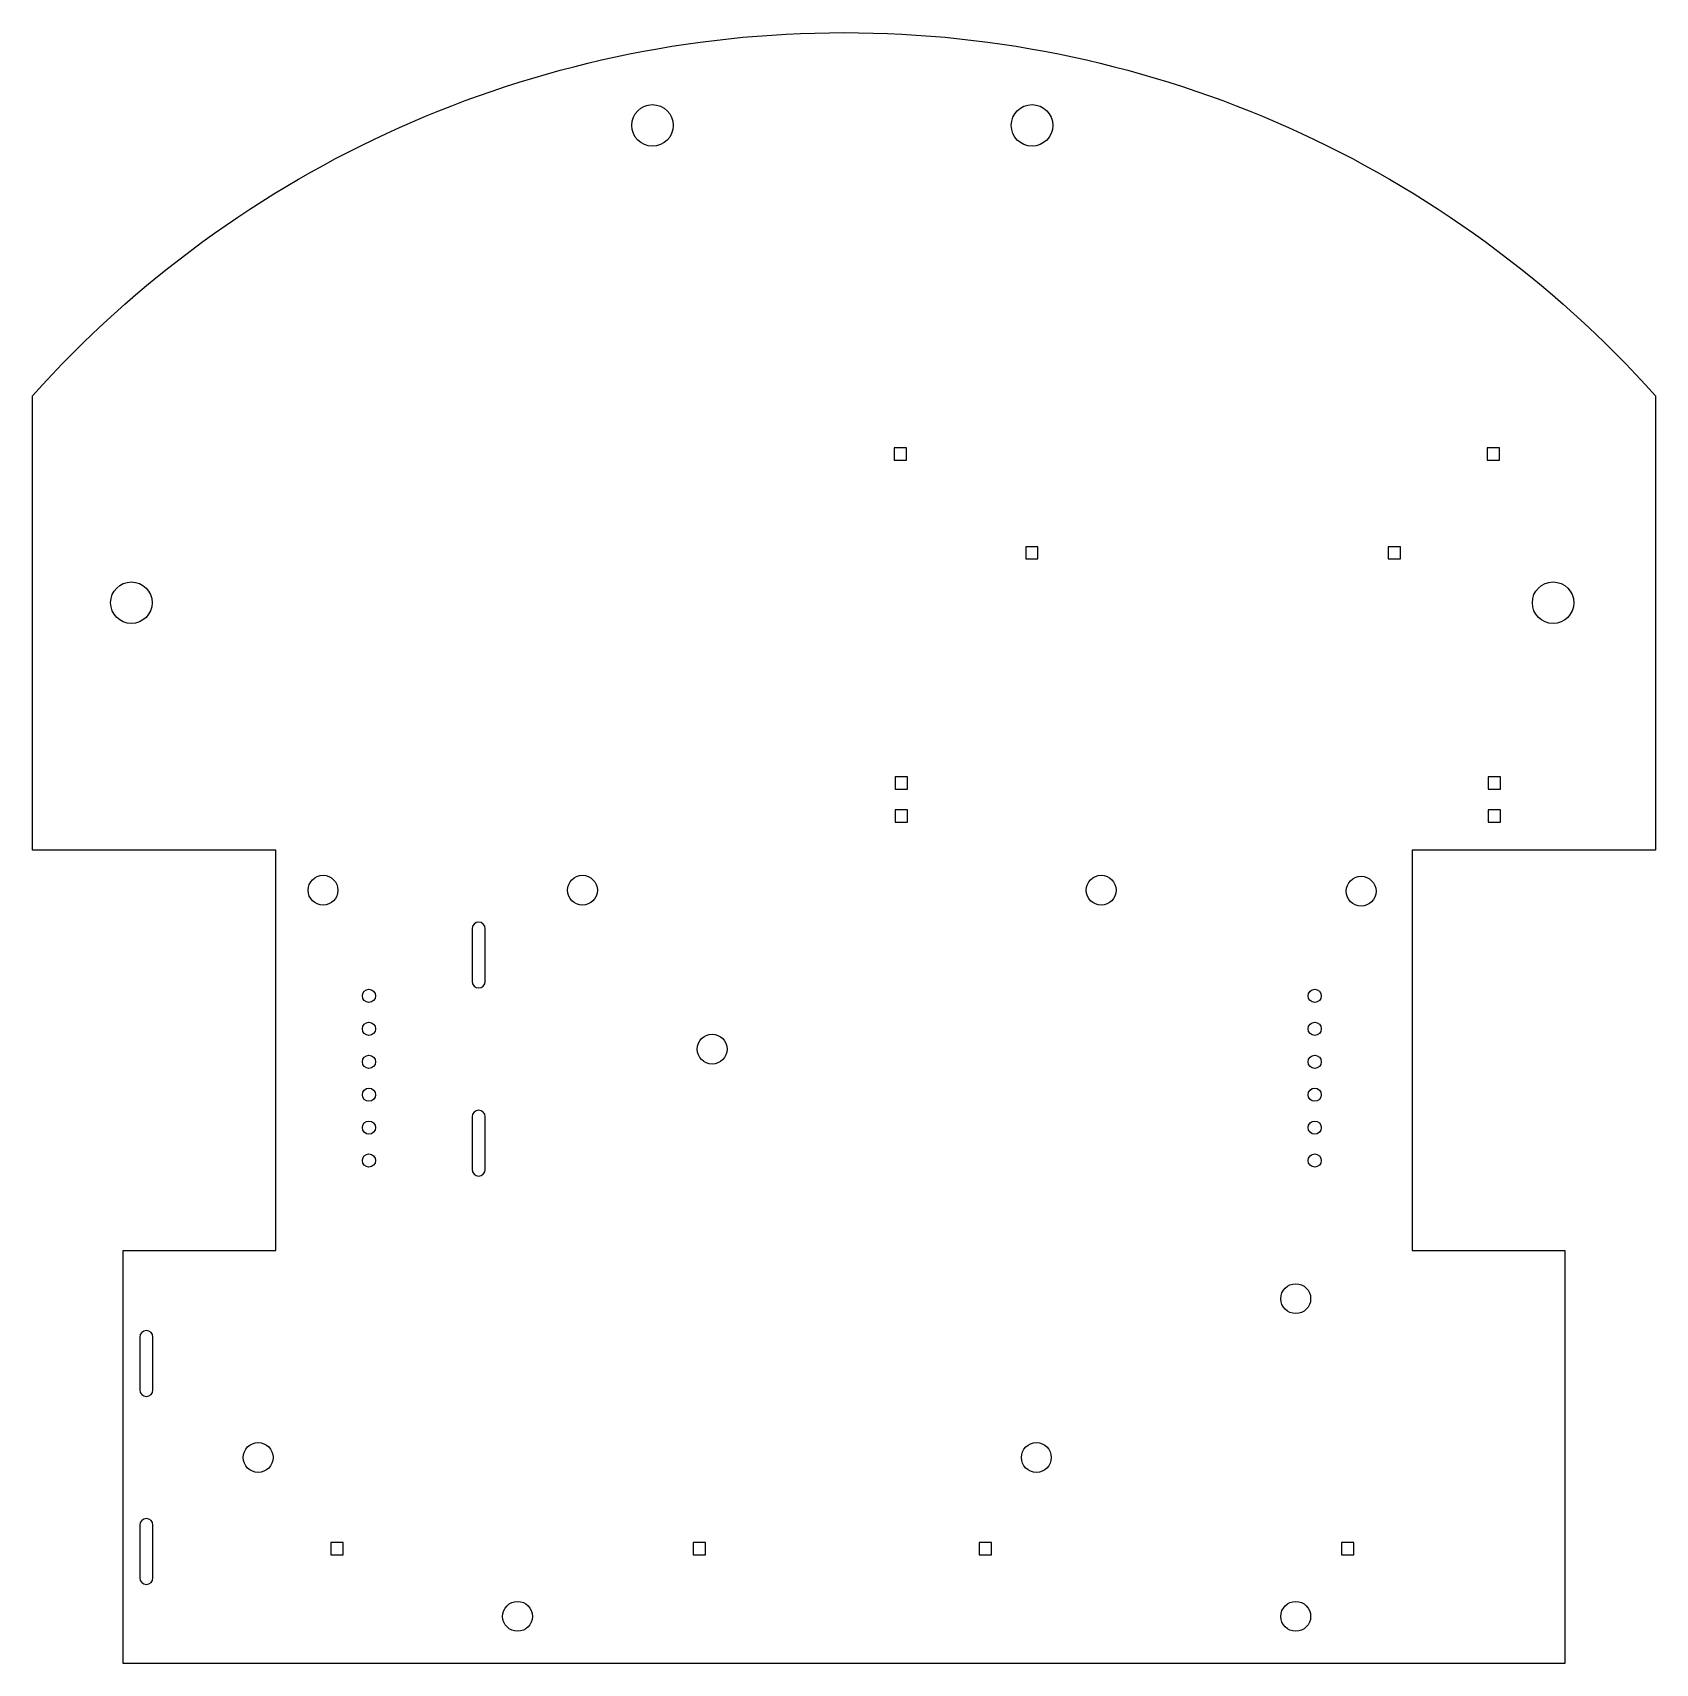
# Model space of a CAD drawing. Header units: inches. Extents: x -2.46 to 2.46, y -1.68 to 3.27.
import ezdxf

# ---------------------------------------------------------------- set-up
doc = ezdxf.new("R2010")
doc.units = ezdxf.units.IN
doc.layers.get('0').update_dxf_attribs({"linetype": 'CONTINUOUS'})

msp = doc.modelspace()

# ---------------------------------------------------------------- linework, layer by layer
for points in [[(1.725, 0.79), (1.725, -0.425), (2.188, -0.425), (2.188, -1.679), (-2.188, -1.679), (-2.188, -0.425), (-1.725, -0.425), (-1.725, 0.79), (-2.463, 0.79), (-2.463, 2.17, -0.447647), (2.463, 2.17), (2.463, 0.79)], [(-1.089, 0.3917), (-1.089, 0.5517, 1), (-1.129, 0.5517), (-1.129, 0.3917, 1)], [(-1.089, -0.1792), (-1.089, -0.0192, 1), (-1.129, -0.0192), (-1.129, -0.1792, 1)], [(-2.0978, -0.8485), (-2.0978, -0.6885, 1), (-2.1378, -0.6885), (-2.1378, -0.8485, 1)], [(-2.0978, -1.4193), (-2.0978, -1.2593, 1), (-2.1378, -1.2593), (-2.1378, -1.4193, 1)]]:
    msp.add_lwpolyline(points, format="xyb", close=True)
for points in [[(0.1895, 2.0118), (0.1521, 2.0118), (0.1521, 1.9744), (0.1895, 1.9744)], [(1.9895, 2.0118), (1.9521, 2.0118), (1.9521, 1.9744), (1.9895, 1.9744)], [(0.5889, 1.7117), (0.5515, 1.7117), (0.5515, 1.6743), (0.5889, 1.6743)], [(1.6889, 1.7117), (1.6515, 1.7117), (1.6515, 1.6743), (1.6889, 1.6743)], [(0.1924, 1.0125), (0.155, 1.0125), (0.155, 0.9751), (0.1924, 0.9751)], [(1.9924, 1.0125), (1.955, 1.0125), (1.955, 0.9751), (1.9924, 0.9751)], [(0.1924, 0.9125), (0.155, 0.9125), (0.155, 0.8751), (0.1924, 0.8751)], [(1.9924, 0.9125), (1.955, 0.9125), (1.955, 0.8751), (1.9924, 0.8751)], [(-1.5201, -1.3122), (-1.5575, -1.3122), (-1.5575, -1.3496), (-1.5201, -1.3496)], [(-0.4201, -1.3122), (-0.4575, -1.3122), (-0.4575, -1.3496), (-0.4201, -1.3496)], [(0.4477, -1.3118), (0.4103, -1.3118), (0.4103, -1.3492), (0.4477, -1.3492)], [(1.5477, -1.3118), (1.5103, -1.3118), (1.5103, -1.3492), (1.5477, -1.3492)]]:
    msp.add_lwpolyline(points, close=True)
for centre, radius in [((-0.5814, 2.9908), 0.063), ((0.5707, 2.9908), 0.063), ((-2.1632, 1.5416), 0.063), ((2.1526, 1.5416), 0.063), ((-1.5814, 0.6685), 0.0453), ((-0.794, 0.6685), 0.0453), ((0.7808, 0.6685), 0.0453), ((1.5697, 0.6655), 0.0453), ((-1.4421, 0.3477), 0.02), ((1.4288, 0.3477), 0.02), ((-1.4421, 0.2477), 0.02), ((1.4288, 0.2477), 0.02), ((-0.4003, 0.1862), 0.0453), ((-1.4421, 0.1477), 0.02), ((1.4288, 0.1477), 0.02), ((-1.4421, 0.0477), 0.02), ((1.4288, 0.0477), 0.02), ((-1.4421, -0.0523), 0.02), ((1.4288, -0.0523), 0.02), ((-1.4421, -0.1523), 0.02), ((1.4288, -0.1523), 0.02), ((1.3713, -0.5716), 0.0453), ((-1.7783, -1.0539), 0.0453), ((0.5839, -1.0539), 0.0453), ((-0.9909, -1.5362), 0.0453), ((1.3713, -1.5362), 0.0453)]:
    msp.add_circle(centre, radius)

doc.saveas('drawing.dxf')
